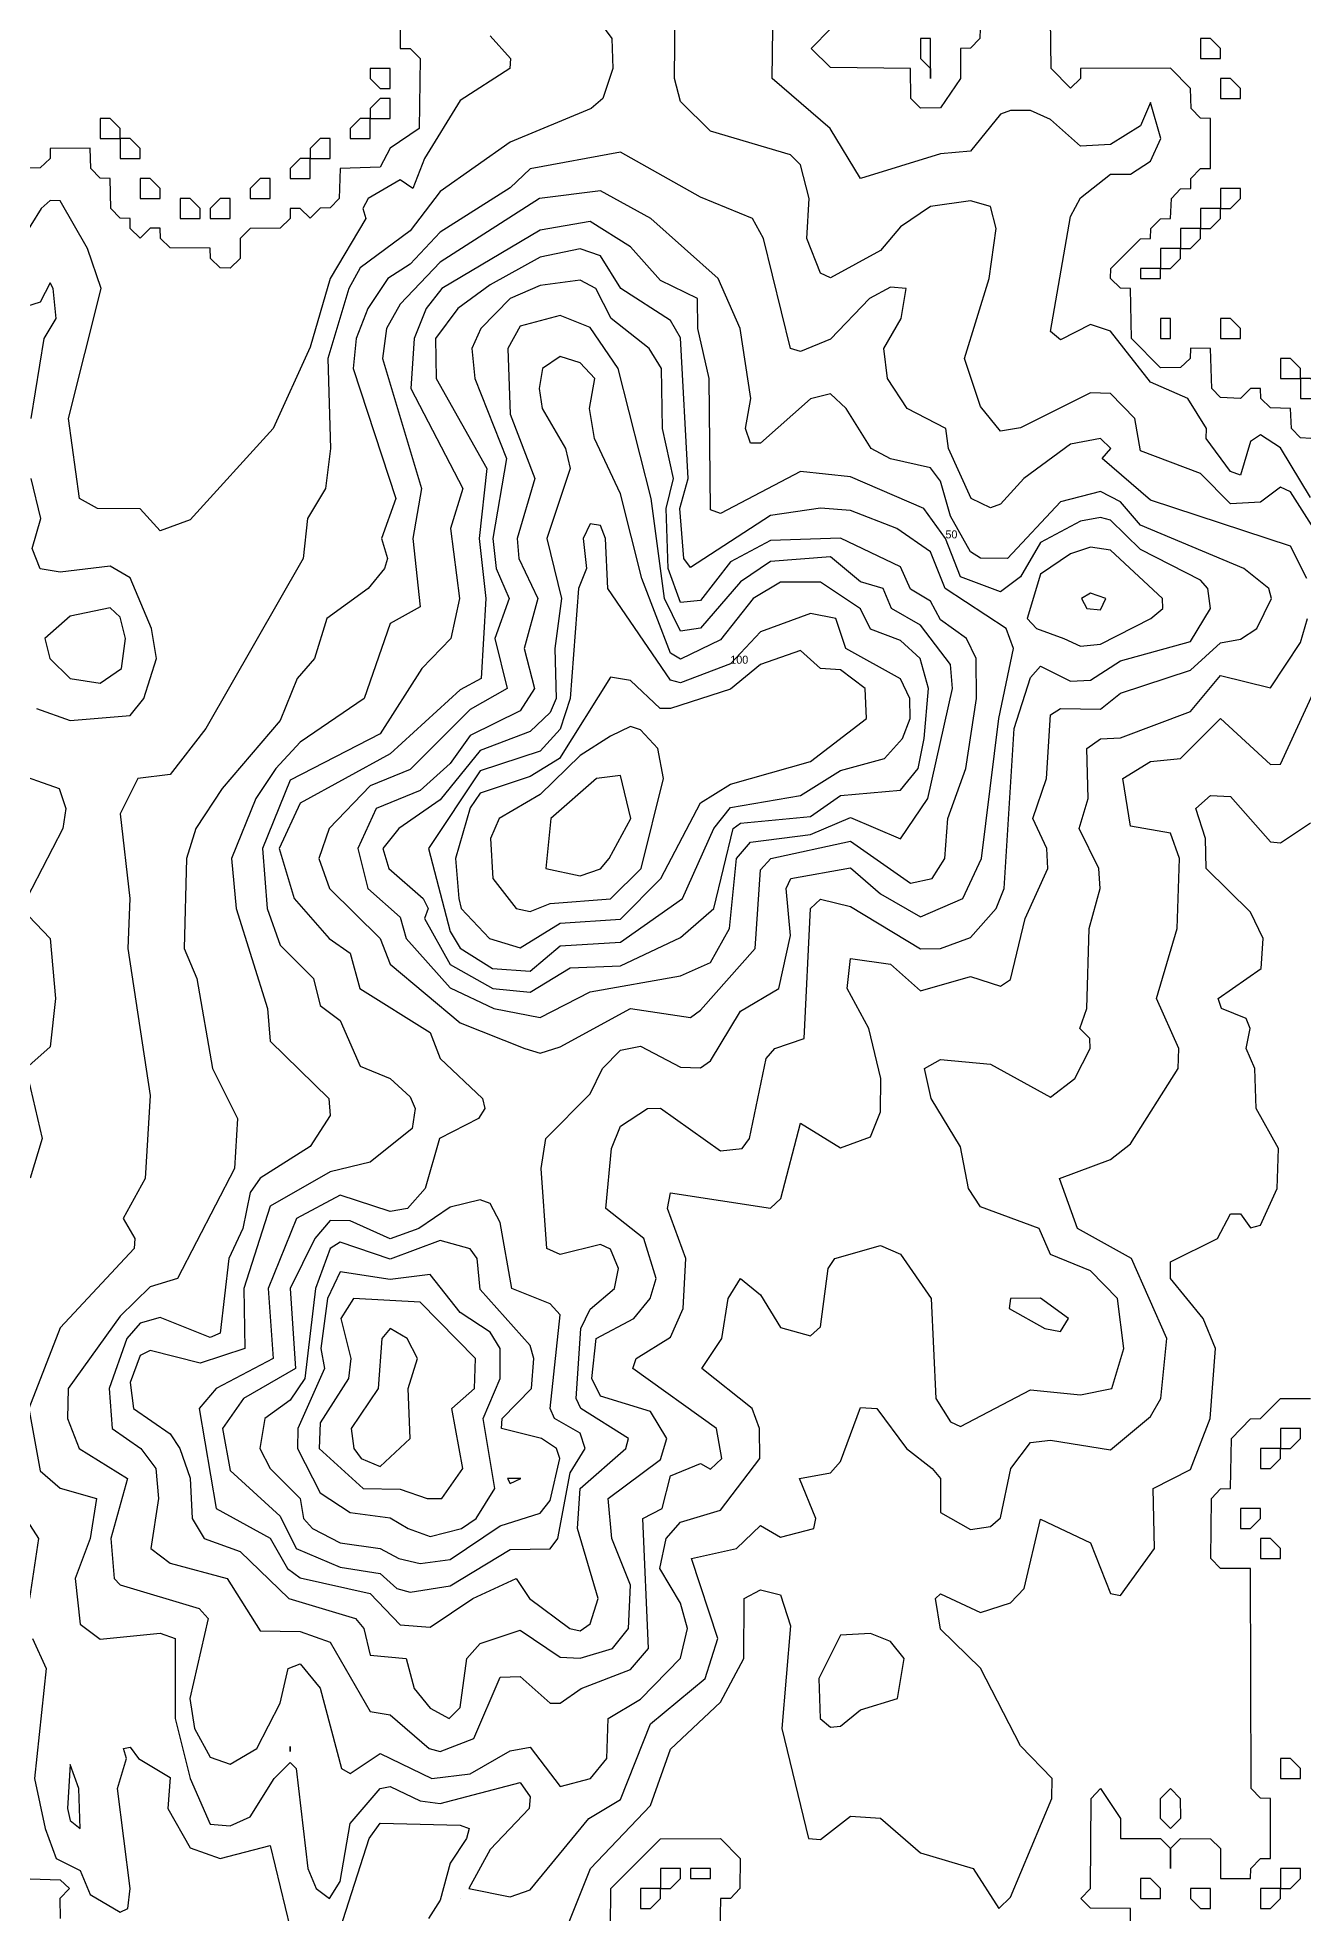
# Model space of a CAD drawing. Header units: metres. Extents: x 310028 to 360472, y 4137098 to 4159193.
# Drawn here: x 342019 to 343917, y 4141050 to 4143864 of the extents above; entities that cross this region are included whole.
import ezdxf

# ---------------------------------------------------------------- set-up
doc = ezdxf.new("R2010")
doc.units = ezdxf.units.M
for name, color, linetype in [('COAST', 5, 'Continuous'), ('CONTOUR', 254, 'Continuous'), ('CONTOUR_INDEX', 33, 'Continuous'), ('CONTOUR_LABELS', 7, 'Continuous')]:
    doc.layers.add(name, color=color, linetype=linetype)

msp = doc.modelspace()

# ---------------------------------------------------------------- linework, layer by layer
at = {"layer": 'COAST'}
for points in [[(342562.4, 4143892.5), (342562.5, 4143847.5), (342577.5, 4143847.4), (342592.2, 4143832.5), (342590.8, 4143727.5), (342547.5, 4143697.6), (342532.5, 4143669.3), (342472.5, 4143667.5), (342471, 4143622.5), (342457.5, 4143608.3), (342442.5, 4143607.7), (342427.5, 4143592.7), (342412.5, 4143607.5), (342397.5, 4143607.5), (342397.4, 4143592.5), (342382.5, 4143577.8), (342337.5, 4143577.5), (342322.5, 4143562.5), (342322.2, 4143532.5), (342307.5, 4143518), (342292.5, 4143518.1), (342277.8, 4143532.5), (342277.5, 4143547.6), (342217.5, 4143548.5), (342202.9, 4143562.5), (342202.5, 4143577.6), (342187.5, 4143577.6), (342172.5, 4143562.7), (342157.7, 4143577.5), (342157.6, 4143592.5), (342142.5, 4143593), (342128.3, 4143607.5), (342127.5, 4143652.5), (342112.5, 4143652.7), (342098.3, 4143667.5), (342097.5, 4143697.6), (342037.5, 4143697.5), (342037.3, 4143682.5), (342022.5, 4143668.4), (341962.5, 4143667.5)], [(343432.2, 4143877.5), (343431.6, 4143862.5), (343417.5, 4143847.7), (343402.5, 4143847.5), (343402.4, 4143802.5), (343372.5, 4143758.3), (343342.5, 4143757.8), (343327.9, 4143772.5), (343327.5, 4143817.5), (343207.5, 4143818.7), (343178.7, 4143847.5), (343207.9, 4143877.5)], [(343927.7, 4143262.5), (343912.5, 4143263.3), (343898.7, 4143277.5), (343897.5, 4143307.5), (343867.5, 4143308.4), (343852.8, 4143322.5), (343852.5, 4143337.5), (343837.5, 4143337.5), (343822.5, 4143322.5), (343792.5, 4143324), (343779.3, 4143337.5), (343777.5, 4143397.5), (343747.5, 4143397.6), (343747, 4143382.5), (343732.5, 4143368.8), (343702.5, 4143368.4), (343658.8, 4143412.5), (343657.5, 4143487.5), (343642.5, 4143487.7), (343627.6, 4143502.5), (343627.8, 4143517.5), (343672.5, 4143561.9), (343687.5, 4143562.5), (343687.9, 4143577.5), (343702.5, 4143591.8), (343717.6, 4143592.5), (343719.2, 4143622.5), (343732.5, 4143636.6), (343747.7, 4143637.5), (343748.1, 4143652.5), (343762.5, 4143667.3), (343777.5, 4143667.5), (343777.6, 4143742.5), (343762.5, 4143742.9), (343748.4, 4143757.5), (343747.6, 4143787.5), (343717.5, 4143817.8), (343582.5, 4143817.5), (343582.4, 4143802.5), (343567.5, 4143787.8), (343538.5, 4143817.5), (343537.6, 4143892.5)], [(343357.5, 4143802.5), (343357.5, 4143862.5), (343342.5, 4143862.5), (343342.5, 4143832.5), (343357.5, 4143817.5), (343357.5, 4143802.5)], [(343762.5, 4143832.5), (343792.5, 4143832.5), (343792.5, 4143847.5), (343777.5, 4143862.5), (343762.5, 4143862.5), (343762.5, 4143832.5)], [(342517.5, 4143802.5), (342532.5, 4143787.5), (342547.5, 4143787.5), (342547.5, 4143817.5), (342517.5, 4143817.5), (342517.5, 4143802.5)], [(343792.5, 4143772.5), (343822.5, 4143772.5), (343822.5, 4143787.5), (343807.5, 4143802.5), (343792.5, 4143802.5), (343792.5, 4143772.5)], [(342517.5, 4143742.5), (342547.5, 4143742.5), (342547.5, 4143772.5), (342532.5, 4143772.5), (342517.5, 4143757.5), (342517.5, 4143742.5)], [(342112.5, 4143712.5), (342142.5, 4143712.5), (342142.5, 4143727.5), (342127.5, 4143742.5), (342112.5, 4143742.5), (342112.5, 4143712.5)], [(342487.5, 4143712.5), (342517.5, 4143712.5), (342517.5, 4143742.5), (342502.5, 4143742.5), (342487.5, 4143727.5), (342487.5, 4143712.5)], [(342142.5, 4143682.5), (342172.5, 4143682.5), (342172.5, 4143697.5), (342157.5, 4143712.5), (342142.5, 4143712.5), (342142.5, 4143682.5)], [(342427.5, 4143682.5), (342457.5, 4143682.5), (342457.5, 4143712.5), (342442.5, 4143712.5), (342427.5, 4143697.5), (342427.5, 4143682.5)], [(342397.5, 4143652.5), (342427.5, 4143652.5), (342427.5, 4143682.5), (342412.5, 4143682.5), (342397.5, 4143667.5), (342397.5, 4143652.5)], [(342172.5, 4143622.5), (342202.5, 4143622.5), (342202.5, 4143637.5), (342187.5, 4143652.5), (342172.5, 4143652.5), (342172.5, 4143622.5)], [(342337.5, 4143622.5), (342367.5, 4143622.5), (342367.5, 4143652.5), (342352.5, 4143652.5), (342337.5, 4143637.5), (342337.5, 4143622.5)], [(342232.5, 4143592.5), (342262.5, 4143592.5), (342262.5, 4143607.5), (342247.5, 4143622.5), (342232.5, 4143622.5), (342232.5, 4143592.5)], [(342277.5, 4143592.5), (342307.5, 4143592.5), (342307.5, 4143622.5), (342292.5, 4143622.5), (342277.5, 4143607.5), (342277.5, 4143592.5)], [(343792.5, 4143622.5), (343792.5, 4143607.5), (343807.5, 4143607.5), (343822.5, 4143622.5), (343822.5, 4143637.5), (343792.5, 4143637.5), (343792.5, 4143622.5)], [(343762.5, 4143592.5), (343762.5, 4143577.5), (343777.5, 4143577.5), (343792.5, 4143592.5), (343792.5, 4143607.5), (343762.5, 4143607.5), (343762.5, 4143592.5)], [(343732.5, 4143562.5), (343732.5, 4143547.5), (343747.5, 4143547.5), (343762.5, 4143562.5), (343762.5, 4143577.5), (343732.5, 4143577.5), (343732.5, 4143562.5)], [(343702.5, 4143532.5), (343702.5, 4143517.5), (343717.5, 4143517.5), (343732.5, 4143532.5), (343732.5, 4143547.5), (343702.5, 4143547.5), (343702.5, 4143532.5)], [(343672.5, 4143502.5), (343702.5, 4143502.5), (343702.5, 4143517.5), (343672.5, 4143517.5), (343672.5, 4143502.5)], [(343702.5, 4143412.5), (343717.5, 4143412.5), (343717.5, 4143442.5), (343702.5, 4143442.5), (343702.5, 4143412.5)], [(343792.5, 4143412.5), (343822.5, 4143412.5), (343822.5, 4143427.5), (343807.5, 4143442.5), (343792.5, 4143442.5), (343792.5, 4143412.5)], [(343882.5, 4143352.5), (343912.5, 4143352.5), (343912.5, 4143367.5), (343897.5, 4143382.5), (343882.5, 4143382.5), (343882.5, 4143352.5)], [(343912.5, 4143322.5), (343942.5, 4143322.5), (343942.5, 4143337.5), (343927.5, 4143352.5), (343912.5, 4143352.5), (343912.5, 4143322.5)], [(343657.6, 4140802.5), (343657.5, 4141057.5), (343597.5, 4141058.2), (343582.8, 4141072.5), (343597.5, 4141087.5), (343598.4, 4141222.5), (343612.5, 4141237.4), (343642.4, 4141192.5), (343642.5, 4141162.5), (343702.5, 4141162.5), (343717.5, 4141147.5), (343717.5, 4141117.5), (343717.5, 4141147.5), (343732.5, 4141162.5), (343777.5, 4141162.2), (343792.2, 4141147.5), (343792.5, 4141102.4), (343837.5, 4141102.4), (343837.8, 4141117.5), (343852.5, 4141132.4), (343867.5, 4141132.5), (343867.6, 4141222.5), (343852.5, 4141223.1), (343838.5, 4141237.5), (343837.5, 4141567.5), (343792.5, 4141567.5), (343778.1, 4141582.5), (343778.7, 4141672.5), (343792.5, 4141686.9), (343807.6, 4141687.5), (343808.7, 4141762.5), (343837.5, 4141792.1), (343852.5, 4141792.5), (343882.5, 4141822.3), (343927.5, 4141822.5)], [(343882.5, 4141762.5), (343882.5, 4141747.5), (343897.5, 4141747.5), (343912.5, 4141762.5), (343912.5, 4141777.5), (343882.5, 4141777.5), (343882.5, 4141762.5)], [(343852.5, 4141732.5), (343852.5, 4141717.5), (343867.5, 4141717.5), (343882.5, 4141732.5), (343882.5, 4141747.5), (343852.5, 4141747.5), (343852.5, 4141732.5)], [(343822.5, 4141642.5), (343822.5, 4141627.5), (343837.5, 4141627.5), (343852.5, 4141642.5), (343852.5, 4141657.5), (343822.5, 4141657.5), (343822.5, 4141642.5)], [(343852.5, 4141582.5), (343882.5, 4141582.5), (343882.5, 4141597.5), (343867.5, 4141612.5), (343852.5, 4141612.5), (343852.5, 4141582.5)], [(343882.5, 4141252.5), (343912.5, 4141252.5), (343912.5, 4141267.5), (343897.5, 4141282.5), (343882.5, 4141282.5), (343882.5, 4141252.5)], [(343717.5, 4141177.5), (343702.6, 4141192.5), (343702.5, 4141207.5), (343702.6, 4141222.5), (343717.5, 4141237.3), (343732, 4141222.5), (343732.4, 4141192.5), (343717.5, 4141177.5)], [(342877.8, 4141027.5), (342878.2, 4141087.5), (342952.5, 4141161.9), (343042.5, 4141162.4), (343072.3, 4141132.5), (343071.9, 4141087.5), (343057.5, 4141072.7), (343042.5, 4141072.5), (343041.4, 4140997.5)], [(342952.5, 4141102.5), (342952.5, 4141087.5), (342967.5, 4141087.5), (342982.5, 4141102.5), (342982.5, 4141117.5), (342952.5, 4141117.5), (342952.5, 4141102.5)], [(342997.5, 4141102.5), (343027.5, 4141102.5), (343027.5, 4141117.5), (342997.5, 4141117.5), (342997.5, 4141102.5)], [(343882.5, 4141102.5), (343882.5, 4141087.5), (343897.5, 4141087.5), (343912.5, 4141102.5), (343912.5, 4141117.5), (343882.5, 4141117.5), (343882.5, 4141102.5)], [(341992.4, 4141102.5), (342052.5, 4141100.7), (342066.6, 4141087.5), (342052.2, 4141072.5), (342052.4, 4141042.5)], [(342922.5, 4141072.5), (342922.5, 4141057.5), (342937.5, 4141057.5), (342952.5, 4141072.5), (342952.5, 4141087.5), (342922.5, 4141087.5), (342922.5, 4141072.5)], [(343672.5, 4141072.5), (343702.5, 4141072.5), (343702.5, 4141087.5), (343687.5, 4141102.5), (343672.5, 4141102.5), (343672.5, 4141072.5)], [(343747.5, 4141072.5), (343762.5, 4141057.5), (343777.5, 4141057.5), (343777.5, 4141087.5), (343747.5, 4141087.5), (343747.5, 4141072.5)], [(343852.5, 4141072.5), (343852.5, 4141057.5), (343867.5, 4141057.5), (343882.5, 4141072.5), (343882.5, 4141087.5), (343852.5, 4141087.5), (343852.5, 4141072.5)]]:
    msp.add_lwpolyline(points, dxfattribs=at)
at = {"layer": 'CONTOUR'}
for points, elevation in [([(343927.5, 4143173.8), (343882.5, 4143248.5), (343852.5, 4143267.6), (343837.5, 4143257.6), (343822.5, 4143207.2), (343807.5, 4143212.9), (343770.8, 4143262.5), (343771.5, 4143277.5), (343743.5, 4143322.5), (343687.5, 4143347), (343627.5, 4143423.1), (343597.5, 4143433.2), (343552.5, 4143410.4), (343537.5, 4143422.8), (343567.5, 4143595.1), (343582.5, 4143623.3), (343627.5, 4143658.9), (343657.5, 4143658.6), (343687.5, 4143678.4), (343702.8, 4143712.5), (343687.5, 4143766.2), (343672.5, 4143731.4), (343627.5, 4143703.1), (343582.5, 4143700.6), (343537.5, 4143741), (343507.5, 4143754.3), (343477.5, 4143754.4), (343462.5, 4143748.9), (343417.5, 4143693.2), (343372.5, 4143689.1), (343252.5, 4143652.3), (343207.2, 4143727.5), (343120.1, 4143802.5), (343122.1, 4143952.5)], 10), ([(343932.4, 4143127.5), (343897.5, 4143182.5), (343882.5, 4143189.1), (343852.5, 4143166.8), (343807.5, 4143164.3), (343762.5, 4143209.8), (343672.5, 4143243.6), (343663.8, 4143292.5), (343627.5, 4143329.8), (343597.5, 4143330.7), (343492.5, 4143278.5), (343462.5, 4143273.5), (343432.5, 4143310.4), (343408.5, 4143382.5), (343445.6, 4143502.5), (343456.2, 4143577.5), (343447.5, 4143610.4), (343417.5, 4143618.9), (343357.5, 4143610.1), (343312.5, 4143580), (343282.5, 4143544.2), (343207.5, 4143503.1), (343192.5, 4143510.3), (343172.2, 4143562.5), (343175.7, 4143622.5), (343162.5, 4143672.8), (343147.5, 4143687.8), (343027.5, 4143723.3), (342982.5, 4143768), (342973.7, 4143802.5), (342974.8, 4143907.5)], 20), ([(342697.5, 4143866.5), (342727.9, 4143832.5), (342726.8, 4143817.5), (342652.5, 4143769.3), (342598.7, 4143682.5), (342581.4, 4143637.5), (342562.5, 4143650.2), (342514.5, 4143622.5), (342506.3, 4143607.5), (342510.7, 4143592.5), (342457.4, 4143502.5), (342427.5, 4143399.4), (342371.8, 4143277.5), (342247.5, 4143140.3), (342202.5, 4143123.8), (342172.5, 4143156.6), (342108.5, 4143157.5), (342081.3, 4143172.5), (342064.9, 4143292.5), (342114.2, 4143487.5), (342093.3, 4143547.5), (342052.5, 4143618.6), (342037.5, 4143619.5), (342024.1, 4143607.5), (341977.5, 4143532.4)], 10), ([(342862.5, 4143885.3), (342879.9, 4143862.5), (342881.4, 4143817.5), (342866, 4143772.5), (342848.8, 4143757.5), (342727.5, 4143706.6), (342622.5, 4143632.6), (342577.5, 4143573.8), (342502.5, 4143518.4), (342485.4, 4143487.5), (342453.7, 4143382.5), (342457.8, 4143247.5), (342450.4, 4143187.5), (342423.5, 4143142.5), (342416.8, 4143082.5), (342271.1, 4142827.5), (342217.5, 4142758.4), (342169, 4142752.5), (342142.5, 4142699.6), (342157.1, 4142572.5), (342154.2, 4142497.5), (342187.5, 4142276.8), (342180.1, 4142152.5), (342147, 4142092.5), (342164.6, 4142062.5), (342163.4, 4142047.5), (342052.5, 4141928.4), (342005.5, 4141807.5), (342022.5, 4141713.8), (342052.5, 4141687.9), (342107.2, 4141672.5), (342097.5, 4141612.6), (342075.2, 4141552.5), (342082.5, 4141483.8), (342112.5, 4141461.3), (342202.5, 4141470.2), (342224.8, 4141462.5), (342225.2, 4141342.5), (342247.5, 4141252.5), (342277.5, 4141183.8), (342307.5, 4141181.6), (342337.5, 4141194.8), (342373.5, 4141252.5), (342397.5, 4141276.5), (342406.4, 4141267.5), (342423.9, 4141117.5), (342436.5, 4141087.5), (342456.3, 4141072.5)], 20), ([(343922, 4143052.5), (343897.5, 4143100.6), (343687.5, 4143169.9), (343615, 4143232.5), (343627.8, 4143247.5), (343612.5, 4143262.1), (343567.5, 4143253.9), (343497.7, 4143202.5), (343462.5, 4143163.8), (343447.5, 4143158.3), (343418.4, 4143172.5), (343384.4, 4143247.5), (343380.4, 4143277.5), (343322.5, 4143307.5), (343293.3, 4143352.5), (343287.6, 4143397.5), (343313.4, 4143442.5), (343321.1, 4143487.5), (343297.5, 4143489.3), (343266.1, 4143472.5), (343207.5, 4143411.4), (343162.5, 4143393), (343147.5, 4143397.1), (343107.3, 4143562.5), (343090.9, 4143592.5), (343012.5, 4143624.3), (342892.5, 4143692), (342757.5, 4143667), (342727.5, 4143638.3), (342622.5, 4143572), (342577.5, 4143524), (342543.8, 4143502.5), (342514.1, 4143457.5), (342496.4, 4143412.5), (342492, 4143367.5), (342555.6, 4143172.5), (342534.2, 4143112.5), (342543.4, 4143082.5), (342538.8, 4143067.5), (342514.4, 4143037.5), (342452.5, 4142992.5), (342433.8, 4142932.5), (342408.1, 4142902.5), (342382.5, 4142839.1), (342295.3, 4142737.5), (342255.9, 4142677.5), (342242, 4142632.5), (342238.7, 4142497.5), (342257.7, 4142452.5), (342281.1, 4142317.5), (342318.3, 4142242.5), (342314, 4142167.5), (342228.3, 4142002.5), (342187.5, 4141989.8), (342142.5, 4141945.8), (342064.5, 4141837.5), (342063.6, 4141792.5), (342080.8, 4141747.5), (342153.3, 4141702.5), (342128.3, 4141612.5), (342133.7, 4141552.5), (342142.5, 4141542.7), (342261, 4141507.5), (342274.5, 4141492.5), (342247.1, 4141372.5), (342254.2, 4141327.5), (342277.5, 4141284.6), (342307.5, 4141274.1), (342347.2, 4141297.5), (342382.5, 4141365.4), (342394.5, 4141417.5), (342412.5, 4141424.4), (342442.5, 4141387.8), (342474.5, 4141267.5), (342487.5, 4141259.9), (342532.5, 4141290), (342609.8, 4141252.5)], 30), ([(342605.7, 4141297.5), (342622.5, 4141293), (342672.9, 4141312.5), (342712.5, 4141404.2), (342742.5, 4141405.6), (342787.5, 4141365.5), (342802.5, 4141365.4), (342834, 4141387.5), (342907.5, 4141415.8), (342934.7, 4141447.5), (342926.2, 4141642.5), (342955.3, 4141657.5), (342967.5, 4141706.2), (343012.5, 4141725.1), (343027.5, 4141716.2), (343044.6, 4141732.5), (343036.5, 4141777.5), (342911.4, 4141867.5), (342916.2, 4141882.5), (342967.5, 4141914.6), (342986.8, 4141957.5), (342990.6, 4142032.5), (342963, 4142107.5), (342967.5, 4142131.1), (343117.5, 4142108.1), (343133.2, 4142122.5), (343162.5, 4142235.5), (343222.5, 4142198.2), (343267.5, 4142215), (343282.5, 4142252.3), (343282.9, 4142302.5), (343265.3, 4142377.5), (343232.6, 4142437.5), (343237.5, 4142482.2), (343297.5, 4142473.7), (343342.5, 4142434), (343417.5, 4142455.2), (343462.5, 4142440.9), (343477.5, 4142451.1), (343499.4, 4142542.5), (343533.6, 4142617.5), (343532.1, 4142647.5), (343511.1, 4142692.5), (343531.3, 4142752.5), (343537.5, 4142847.9), (343552.5, 4142857.5), (343612.5, 4142856.4), (343642.5, 4142880.4), (343747.5, 4142914.8), (343792.5, 4142955.7), (343822.5, 4142961.1), (343846.9, 4142977.5), (343869.1, 4143022.5), (343865.1, 4143037.5), (343827.3, 4143067.5), (343672.5, 4143132.4), (343642.5, 4143167.1), (343612.5, 4143182.6), (343552.5, 4143167.5), (343473.1, 4143082.5), (343432.5, 4143082.6), (343417.5, 4143092.3), (343387.5, 4143145.9), (343372.5, 4143198.5), (343357.5, 4143218.4), (343297.5, 4143231.7), (343268.7, 4143247.5), (343231.2, 4143307.5), (343207.5, 4143329.1), (343177.5, 4143321.6), (343102.5, 4143255.3), (343087.5, 4143255.3), (343080.2, 4143277.5), (343088.2, 4143322.5), (343072.4, 4143427.5), (343039, 4143502.5), (342938.1, 4143592.5), (342862.5, 4143634), (342771.1, 4143622.5), (342622.5, 4143526.6), (342562.5, 4143464), (342542, 4143427.5), (342535.8, 4143382.5), (342594.2, 4143187.5), (342581.5, 4143112.5), (342592.5, 4143009.7), (342547.5, 4142984.7), (342508.5, 4142872.5), (342412.5, 4142806.9), (342375.9, 4142767.5), (342345.8, 4142722.5), (342309.3, 4142632.5), (342316.3, 4142557.5), (342363.3, 4142407.5), (342367.5, 4142358.5), (342455.6, 4142272.5), (342457.5, 4142246.8), (342427.5, 4142200.2), (342352.5, 4142153.1), (342337.5, 4142131.3), (342326.6, 4142077.5), (342305.2, 4142032.5), (342292.5, 4141920.5), (342277.5, 4141914.1), (342202.5, 4141943.7), (342172.5, 4141935.5), (342152.6, 4141912.5), (342125.8, 4141837.5), (342130.3, 4141777.5), (342173.3, 4141747.5), (342195.9, 4141717.5), (342200.2, 4141672.5), (342188.4, 4141597.5), (342217.5, 4141575.6), (342303, 4141552.5), (342352.5, 4141473.8), (342412.5, 4141472.7), (342457.5, 4141456.8), (342517.5, 4141353), (342547.5, 4141348.2), (342605.7, 4141297.5)], 40), ([(342816.9, 4141477.5), (342832.5, 4141474.1), (342847.5, 4141484.4), (342859.4, 4141522.5), (342828.4, 4141627.5), (342832.5, 4141687.2), (342900.7, 4141747.5), (342904.8, 4141762.5), (342833.2, 4141807.5), (342826.3, 4141822.5), (342833.4, 4141927.5), (342847.5, 4141956.4), (342883.8, 4141987.5), (342889.8, 4142017.5), (342877.5, 4142046.6), (342862.5, 4142053.2), (342802.5, 4142038.6), (342782.1, 4142047.5), (342773.9, 4142167.5), (342780.7, 4142212.5), (342847.5, 4142279.2), (342865.5, 4142317.5), (342892.5, 4142345.1), (342922.5, 4142351.1), (342982.5, 4142319.3), (343012.5, 4142318.5), (343027.5, 4142328.7), (343072.5, 4142403.6), (343130.3, 4142437.5), (343147.5, 4142517.1), (343141, 4142587.5), (343148.2, 4142602.5), (343237.5, 4142618.3), (343282.5, 4142579.4), (343342.5, 4142545.1), (343406.2, 4142572.5), (343434, 4142632.5), (343459.8, 4142842.5), (343482.2, 4142947.5), (343470.9, 4142977.5), (343379.7, 4143037.5), (343357.5, 4143092.4), (343307.2, 4143127.5), (343237.5, 4143154.1), (343192.5, 4143157.8), (343117.5, 4143146.9), (342997.5, 4143068.7), (342987.6, 4143082.5), (342981.9, 4143157.5), (342994.2, 4143202.5), (342982.5, 4143413.3), (342967.5, 4143439.1), (342893.1, 4143487.5), (342862.5, 4143536.1), (342832.5, 4143546.8), (342772.5, 4143534.3), (342697.5, 4143492.8), (342649, 4143457.5), (342615.4, 4143412.5), (342616.4, 4143352.5), (342692.1, 4143217.5), (342680.6, 4143112.5), (342690.8, 4143022.5), (342683.7, 4142902.5), (342652.5, 4142885.3), (342547.5, 4142789.2), (342412.5, 4142715.6), (342381.1, 4142647.5), (342403.3, 4142572.5), (342456, 4142512.5), (342487.5, 4142490.4), (342502, 4142437.5), (342607.5, 4142371.6), (342622.5, 4142332.2), (342686, 4142272.5), (342689.3, 4142257.5), (342679.8, 4142242.5), (342621.3, 4142212.5), (342599.8, 4142137.5), (342573.2, 4142107.5), (342547.5, 4142103), (342472.5, 4142127.3), (342406.7, 4142092.5), (342364.2, 4141987.5), (342371.9, 4141882.5), (342286.3, 4141837.5), (342260.9, 4141807.5), (342286.4, 4141657.5), (342367.5, 4141612.7), (342393.5, 4141567.5), (342412.5, 4141553.6), (342517.5, 4141530.1), (342562.5, 4141483.1), (342607.5, 4141479.4), (342671.1, 4141522.5), (342736.4, 4141552.5), (342756.5, 4141522.5), (342816.9, 4141477.5)], 60), ([(342009.2, 4143292.5), (342028.6, 4143412.5), (342046.3, 4143442.5), (342042.2, 4143487.5), (342037.5, 4143495.9), (342022.5, 4143467), (341992.5, 4143457.5)], 20), ([(342749.3, 4142347.5), (342772.5, 4142340.5), (342802.5, 4142350), (342907.5, 4142407.4), (342997.5, 4142394.1), (343012.5, 4142405), (343094.8, 4142497.5), (343102.5, 4142615.6), (343118.2, 4142632.5), (343237.5, 4142658.6), (343327.5, 4142595.3), (343360.3, 4142602.5), (343379.1, 4142632.5), (343383.7, 4142692.5), (343410.8, 4142767.5), (343426.6, 4142872.5), (343426.1, 4142932.5), (343411.5, 4142962.5), (343372.5, 4142990.5), (343357.5, 4143018.1), (343327.5, 4143036.1), (343312.5, 4143070), (343222.5, 4143113), (343117.5, 4143109.4), (343057.5, 4143077.5), (343012.5, 4143019.2), (342982.5, 4143016.2), (342964.4, 4143067.5), (342961.1, 4143157.5), (342972.4, 4143202.5), (342955.5, 4143277.5), (342954.3, 4143367.5), (342935.5, 4143397.5), (342878.8, 4143442.5), (342855.9, 4143487.5), (342832.5, 4143499.6), (342772.5, 4143491.7), (342727.1, 4143472.5), (342683.4, 4143427.5), (342669.9, 4143397.5), (342674.4, 4143352.5), (342721.6, 4143232.5), (342701.3, 4143112.5), (342706.1, 4143067.5), (342725.9, 4143022.5), (342704.2, 4142962.5), (342722.7, 4142887.5), (342667.5, 4142855.9), (342577.5, 4142766.1), (342517.5, 4142741.6), (342455.7, 4142677.5), (342440.3, 4142632.5), (342456.3, 4142587.5), (342532.4, 4142512.5), (342547.5, 4142474.1), (342652.5, 4142386), (342749.3, 4142347.5)], 70), ([(342702.6, 4142407.5), (342772.5, 4142394), (342847.5, 4142432.5), (342982.5, 4142456.6), (343027.5, 4142476.5), (343056, 4142527.5), (343066.7, 4142632.5), (343087.5, 4142656.7), (343177.5, 4142668.3), (343237.5, 4142693.9), (343312.5, 4142661.8), (343353.7, 4142722.5), (343390.5, 4142887.5), (343387.5, 4142923.3), (343342.5, 4142982.1), (343299, 4143007.5), (343286.7, 4143037.5), (343252.5, 4143047.5), (343207.5, 4143085), (343117.5, 4143077.7), (343072.5, 4143047.5), (343012.5, 4142978), (342982.5, 4142973.2), (342958.7, 4143022.5), (342938.5, 4143172.5), (342889, 4143367.5), (342847.5, 4143428.7), (342802.5, 4143446.9), (342742.5, 4143431), (342723.7, 4143397.5), (342727.5, 4143298.7), (342764.4, 4143202.5), (342737.8, 4143112.5), (342740.4, 4143082.5), (342768.8, 4143022.5), (342748.4, 4142947.5), (342763.7, 4142887.5), (342742.5, 4142853.8), (342667.5, 4142816.8), (342637.5, 4142774.9), (342592.5, 4142734.5), (342526.6, 4142707.5), (342499, 4142647.5), (342514.1, 4142587.5), (342562.5, 4142544.4), (342571.1, 4142512.5), (342637.5, 4142438.5), (342702.6, 4142407.5)], 80), ([(342701.3, 4142437.5), (342757.5, 4142431.9), (342817.5, 4142468.3), (342892.5, 4142471.5), (342982.5, 4142513.7), (343032.9, 4142557.5), (343061.8, 4142677.5), (343072.5, 4142685.3), (343177.5, 4142695.4), (343222.5, 4142726.8), (343312.5, 4142734.7), (343338.9, 4142767.5), (343348.3, 4142812.5), (343354.5, 4142887.5), (343342, 4142932.5), (343312.5, 4142959.4), (343267.5, 4142976.3), (343252.5, 4143006.8), (343192.5, 4143046.7), (343132.5, 4143047), (343091.5, 4143022.5), (343042.5, 4142960.2), (342982.5, 4142931.2), (342967.5, 4142940.1), (342924.8, 4143052.5), (342892.5, 4143179.3), (342853.7, 4143262.5), (342846.2, 4143307.5), (342854.1, 4143352.5), (342832.5, 4143375.8), (342802.5, 4143385.4), (342775.8, 4143367.5), (342771, 4143337.5), (342775.3, 4143307.5), (342810.2, 4143247.5), (342817.5, 4143217.5), (342782.4, 4143112.5), (342804.5, 4143022.5), (342794.4, 4142947.5), (342796.4, 4142872.5), (342787.5, 4142851.3), (342757.5, 4142822.8), (342682.5, 4142794.3), (342622.5, 4142720.2), (342560.4, 4142677.5), (342536.6, 4142647.5), (342545.2, 4142617.5), (342596.9, 4142572.5), (342604.4, 4142557.5), (342598.6, 4142542.5), (342637.5, 4142473.6), (342701.3, 4142437.5)], 90), ([(342016.9, 4142857.5), (342067.5, 4142839.4), (342157.5, 4142846.9), (342177.8, 4142872.5), (342197.2, 4142932.5), (342189.6, 4142977.5), (342157.5, 4143053.3), (342127.5, 4143070.9), (342052.5, 4143061.6), (342022.5, 4143066.7), (342010.4, 4143097.5), (342023.6, 4143142.5), (342008.9, 4143202.5)], 20), ([(343557.5, 4142962.5), (343582.5, 4142950.8), (343612.5, 4142954), (343688.2, 4142992.5), (343705.9, 4143007.5), (343705.5, 4143022.5), (343627.5, 4143094.7), (343597.5, 4143099.2), (343567.5, 4143089.4), (343522.5, 4143058.9), (343502.3, 4142992.5), (343516.5, 4142977.5), (343557.5, 4142962.5)], 60), ([(343592.1, 4143007.5), (343612.5, 4143005.5), (343620.6, 4143022.5), (343597.5, 4143030.5), (343584.1, 4143022.5), (343592.1, 4143007.5)], 70), ([(342067.5, 4142902.5), (342112.5, 4142895.5), (342144.3, 4142917.5), (342150.5, 4142962.5), (342142.5, 4142994.2), (342127.5, 4143008.3), (342067.5, 4142995.8), (342029.7, 4142962.5), (342037.2, 4142932.5), (342067.5, 4142902.5)], 30), ([(342609.8, 4141252.5), (342667.5, 4141259.4), (342727.5, 4141294.2), (342757.5, 4141299.4), (342802.5, 4141240.6), (342848, 4141252.5), (342872.4, 4141282.5), (342874, 4141342.5), (342922.5, 4141371.3), (342982.5, 4141432.7), (342993, 4141477.5), (342982.5, 4141515.5), (342951.8, 4141567.5), (342961.2, 4141612.5), (342982.5, 4141637.1), (343042.5, 4141654.7), (343101.8, 4141732.5), (343101.1, 4141777.5), (343090, 4141807.5), (343014.6, 4141867.5), (343044.9, 4141912.5), (343054.1, 4141972.5), (343072.5, 4142002.2), (343102.5, 4141978.1), (343132.5, 4141928.8), (343177.5, 4141916.2), (343192.5, 4141930.1), (343204.1, 4142017.5), (343214, 4142032.5), (343282.5, 4142051.8), (343312.5, 4142038.8), (343358.6, 4141972.5), (343365.6, 4141822.5), (343387.5, 4141787.3), (343402.5, 4141780.5), (343507.5, 4141835.2), (343582.5, 4141828.1), (343629.4, 4141837.5), (343647.5, 4141897.5), (343638.1, 4141972.5), (343597.5, 4142013.9), (343537.5, 4142038.6), (343520.3, 4142077.5), (343432.5, 4142110.1), (343414.8, 4142137.5), (343402.5, 4142200.1), (343358.4, 4142272.5), (343348.5, 4142317.5), (343372.5, 4142331.1), (343447.5, 4142324.1), (343537.5, 4142274.3), (343573.9, 4142302.5), (343596.8, 4142347.5), (343596.4, 4142362.5), (343581.4, 4142377.5), (343592, 4142407.5), (343595.6, 4142527.5), (343612.2, 4142587.5), (343609.8, 4142617.5), (343580.4, 4142677.5), (343593.8, 4142722.5), (343591.8, 4142797.5), (343612.5, 4142811.8), (343642.5, 4142813.3), (343747.5, 4142853), (343792.5, 4142907), (343867.5, 4142888.3), (343912.5, 4142956.1), (343922.7, 4142992.5)], 30), ([(342696.2, 4142512.5), (342742.5, 4142498.5), (342802.5, 4142535.4), (342892.5, 4142541.6), (342953.1, 4142602.5), (343012.5, 4142715.8), (343057.5, 4142743.8), (343177.5, 4142778), (343261.4, 4142842.5), (343259.5, 4142887.5), (343222.5, 4142915.5), (343192.4, 4142917.5), (343162.5, 4142944.3), (343102.5, 4142923.3), (343057.5, 4142886.4), (342967.5, 4142857.5), (342952.1, 4142857.5), (342907.5, 4142899.5), (342877.5, 4142904.2), (342801.1, 4142782.5), (342757.5, 4142755.4), (342682.5, 4142730.6), (342667.5, 4142708.6), (342645.3, 4142632.5), (342650.3, 4142572.5), (342653.8, 4142557.5), (342696.2, 4142512.5)], 110), ([(342456.3, 4141072.5), (342472.5, 4141098.2), (342487.5, 4141185.2), (342532.2, 4141237.5), (342547.5, 4141240.4), (342592.5, 4141218.8), (342622.5, 4141215.1), (342742.5, 4141246.6), (342757.5, 4141225), (342756, 4141207.5), (342697.5, 4141146), (342665.3, 4141087.5), (342727.5, 4141075.1), (342757.5, 4141085.7), (342845.3, 4141192.5), (342892.5, 4141220.8), (342937.5, 4141334.4), (343019.7, 4141402.5), (343038.6, 4141462.5), (342999.3, 4141582.5), (343066.6, 4141597.5), (343102.5, 4141632.1), (343132.5, 4141614.6), (343182.4, 4141627.5), (343185.6, 4141642.5), (343160.9, 4141702.5), (343207.5, 4141710.7), (343222.5, 4141727.7), (343252.5, 4141808.7), (343276.9, 4141807.5), (343321.8, 4141747.5), (343359.9, 4141717.5), (343372.8, 4141702.5), (343372.5, 4141651.5), (343417.5, 4141626), (343447.5, 4141630.2), (343462.5, 4141643.6), (343477.9, 4141717.5), (343507.5, 4141756.5), (343537.5, 4141760), (343627.5, 4141745.2), (343687.5, 4141795.5), (343703.1, 4141822.5), (343712, 4141912.5), (343659.1, 4142032.5), (343578.2, 4142077.5), (343551, 4142152.5), (343627.5, 4142180.7), (343657.5, 4142204.2), (343728.9, 4142317.5), (343730.1, 4142347.5), (343696.6, 4142422.5), (343727.5, 4142527.5), (343731, 4142632.5), (343717.5, 4142670.3), (343657.5, 4142681.1), (343645.8, 4142752.5), (343687.5, 4142777.9), (343732.5, 4142782.4), (343792.5, 4142842.4), (343867.5, 4142773.3), (343882.5, 4142774), (343957.5, 4142936.9)], 20), ([(342736.5, 4142557.5), (342757.5, 4142553.1), (342787.5, 4142564.7), (342877.5, 4142571.8), (342923.6, 4142617.5), (342957.4, 4142752.5), (342948.7, 4142797.5), (342922.5, 4142825.5), (342907.5, 4142830.1), (342877.5, 4142816.1), (342832.5, 4142786.7), (342772.5, 4142728.5), (342710.8, 4142692.5), (342697.7, 4142662.5), (342701.5, 4142602.5), (342736.5, 4142557.5)], 120), ([(341977.5, 4142763.2), (342051.2, 4142737.5), (342061.2, 4142707.5), (342056.3, 4142677.5), (341994.7, 4142557.5), (342037.4, 4142512.5), (342045.6, 4142422.5), (342037.5, 4142349.7), (342001, 4142317.5), (342025.3, 4142212.5), (342007.5, 4142152.9)], 10), ([(342780.9, 4142617.5), (342832.5, 4142606.5), (342862.5, 4142616.7), (342875.7, 4142632.5), (342908.2, 4142692.5), (342892.5, 4142757), (342856.8, 4142752.5), (342788.1, 4142692.5), (342780.9, 4142617.5)], 130), ([(342806, 4141012.5), (342848, 4141117.5), (342937.5, 4141212), (342967.5, 4141296.6), (343042.5, 4141366.7), (343077.6, 4141432.5), (343078.1, 4141522.5), (343102.5, 4141535.2), (343132.5, 4141527.9), (343147.5, 4141481.6), (343134.5, 4141327.5), (343174.6, 4141162.5), (343192.5, 4141160.9), (343237.5, 4141196.2), (343282.5, 4141192.8), (343342.5, 4141141), (343421.5, 4141117.5), (343460.2, 4141057.5), (343477.5, 4141074.7), (343539.7, 4141222.5), (343540.2, 4141252.5), (343492.5, 4141301.4), (343432.5, 4141418), (343372.5, 4141476.4), (343365.1, 4141522.5), (343372.5, 4141529.2), (343432.5, 4141501.6), (343477.5, 4141515.7), (343498, 4141537.5), (343522.5, 4141641.2), (343597.5, 4141606), (343627.5, 4141530), (343642.5, 4141526.7), (343693.3, 4141597.5), (343691.4, 4141687.5), (343747.5, 4141716), (343776.7, 4141792.5), (343784.7, 4141897.5), (343766.3, 4141942.5), (343717.3, 4142002.5), (343717.5, 4142027.2), (343788, 4142062.5), (343807.5, 4142099.3), (343822.5, 4142099.4), (343837.5, 4142078.2), (343852.5, 4142082.3), (343877.4, 4142137.5), (343879.5, 4142197.5), (343846.1, 4142257.5), (343844, 4142317.5), (343831.1, 4142347.5), (343836.8, 4142377.5), (343831.1, 4142392.5), (343794.1, 4142407.5), (343789.1, 4142422.5), (343853.5, 4142467.5), (343856.3, 4142512.5), (343837.5, 4142551.8), (343771, 4142617.5), (343770.1, 4142662.5), (343755.3, 4142707.5), (343777.5, 4142726.7), (343807.5, 4142725.3), (343867.5, 4142657.4), (343882.5, 4142655.8), (343927.5, 4142686.1)], 10), ([(342557.4, 4141537.5), (342577.5, 4141532), (342637.5, 4141541.2), (342727.5, 4141596.1), (342787.5, 4141596.9), (342799, 4141612.5), (342817.5, 4141711), (342840, 4141747.5), (342832.5, 4141770.4), (342793.8, 4141792.5), (342787.5, 4141807.5), (342802.5, 4141947.8), (342787.5, 4141964.6), (342729.7, 4141987.5), (342712.5, 4142086.5), (342697.5, 4142115), (342682.5, 4142120.4), (342637.5, 4142109.2), (342590.1, 4142077.5), (342547.5, 4142061.9), (342487.5, 4142088.8), (342457.5, 4142089.4), (342434.4, 4142062.5), (342397.4, 4141987.5), (342405.3, 4141867.5), (342327.6, 4141822.5), (342295.7, 4141777.5), (342307.5, 4141714.2), (342382.5, 4141646.1), (342406.3, 4141597.5), (342472.5, 4141569.6), (342532.5, 4141559.7), (342557.4, 4141537.5)], 70), ([(342560.5, 4141582.5), (342592.5, 4141574.9), (342637.5, 4141580.9), (342712.5, 4141631.4), (342772.5, 4141650.3), (342787.5, 4141669.4), (342801.6, 4141732.5), (342796.9, 4141747.5), (342774.1, 4141762.5), (342714.2, 4141777.5), (342715.1, 4141792.5), (342759.2, 4141837.5), (342763, 4141882.5), (342757.5, 4141901.9), (342682.5, 4141985.9), (342677.8, 4142032.5), (342667.5, 4142047.1), (342622.5, 4142059.2), (342547.5, 4142031.3), (342472.5, 4142056.7), (342457.4, 4142047.5), (342435.5, 4141987.5), (342419.5, 4141852.5), (342397.5, 4141819.9), (342359.4, 4141792.5), (342351.7, 4141747.5), (342367.6, 4141717.5), (342412.5, 4141672.5), (342417.3, 4141642.5), (342431.1, 4141627.5), (342472.5, 4141606), (342532.5, 4141597.6), (342560.5, 4141582.5)], 80), ([(342574.1, 4141627.5), (342607.5, 4141615.4), (342654.4, 4141627.5), (342676.1, 4141642.5), (342704.5, 4141687.5), (342686.7, 4141792.5), (342712.4, 4141852.5), (342712.4, 4141897.5), (342697.5, 4141921.7), (342652.5, 4141951.2), (342607.5, 4142008.4), (342547.5, 4142001), (342472.5, 4142012.4), (342453.6, 4141972.5), (342443.4, 4141897.5), (342449, 4141867.5), (342408.9, 4141777.5), (342408.3, 4141747.5), (342442.5, 4141680.8), (342487.5, 4141651.3), (342547.5, 4141643.4), (342574.1, 4141627.5)], 90), ([(343528.9, 4141927.5), (343552.5, 4141923), (343564.6, 4141942.5), (343522.5, 4141972.7), (343477.6, 4141972.5), (343475.5, 4141957.5), (343528.9, 4141927.5)], 40), ([(342503.9, 4141732.5), (342532.5, 4141720.3), (342577.1, 4141762.5), (342574.1, 4141837.5), (342588.4, 4141882.5), (342572.9, 4141912.5), (342547.5, 4141927.2), (342534.9, 4141912.5), (342529.2, 4141837.5), (342489.1, 4141777.5), (342492.7, 4141747.5), (342503.9, 4141732.5)], 110), ([(342723.2, 4141702.5), (342727.5, 4141694.7), (342743.3, 4141702.5), (342723.2, 4141702.5)], 90), ([(341981.5, 4141672.5), (342019.9, 4141612.5), (342006.5, 4141522.5)], 10), ([(342010.9, 4141462.5), (342031.4, 4141417.5), (342014.1, 4141252.5), (342030.1, 4141177.5), (342046.4, 4141132.5), (342082.5, 4141114.3), (342097.5, 4141078.3), (342142.5, 4141052.2), (342154.2, 4141057.5), (342157.7, 4141087.5), (342138.3, 4141237.5), (342152, 4141282.5), (342147.6, 4141297.5), (342157.5, 4141299.5), (342169.9, 4141282.5), (342217.5, 4141254.1), (342214.2, 4141207.5), (342247.5, 4141148.6), (342292.5, 4141132.3), (342367.5, 4141151.9), (342397.5, 4141028)], 10), ([(343192.3, 4141342.5), (343207.5, 4141329.6), (343222.5, 4141331.1), (343252.5, 4141355.7), (343307.9, 4141372.5), (343318.1, 4141432.5), (343297.5, 4141457.7), (343267.5, 4141470), (343222.5, 4141467.5), (343190.1, 4141402.5), (343192.3, 4141342.5)], 20), ([(342397.5, 4141292.8), (342397.5, 4141300.7), (342397.5, 4141292.8)], 20), ([(342082.3, 4141177.5), (342080.7, 4141237.5), (342067.5, 4141273.3), (342063.4, 4141207.5), (342067.5, 4141189.3), (342082.3, 4141177.5)], 20), ([(342472.5, 4141027.1), (342515.8, 4141162.5), (342532.5, 4141185.6), (342652.5, 4141182.5), (342665.8, 4141177.5), (342661.7, 4141162.5), (342637.5, 4141125.5), (342622.5, 4141070.1), (342604.9, 4141042.5)], 10), ([(342652.4, 4141072.5), (342652.4, 4141072.5)], 20)]:
    msp.add_lwpolyline(points, dxfattribs=dict(at, elevation=elevation))
at = {"layer": 'CONTOUR_INDEX'}
for points, elevation in [([(342635.9, 4141342.5), (342652.5, 4141359.2), (342662.5, 4141432.5), (342682.5, 4141454.8), (342742.5, 4141475.1), (342802.5, 4141434.6), (342832.5, 4141433.1), (342880.6, 4141447.5), (342904.5, 4141477.5), (342907.5, 4141542.5), (342879.8, 4141612.5), (342874.4, 4141672.5), (342952.5, 4141731.1), (342962.1, 4141762.5), (342937.5, 4141802.7), (342862.5, 4141825.9), (342849.8, 4141852.5), (342856.3, 4141912.5), (342912.7, 4141942.5), (342937.2, 4141972.5), (342946.4, 4142002.5), (342927.7, 4142062.5), (342870.9, 4142107.5), (342879.4, 4142197.5), (342892.5, 4142231), (342933.3, 4142257.5), (342952.5, 4142257.7), (343042.5, 4142193.9), (343075, 4142197.5), (343086.2, 4142212.5), (343111, 4142332.5), (343124.2, 4142347.5), (343168.3, 4142362.5), (343177.6, 4142557.5), (343192.5, 4142571.4), (343237.5, 4142560.2), (343342.5, 4142496.9), (343372.5, 4142497.5), (343417.5, 4142514.1), (343456.1, 4142557.5), (343468.1, 4142587.5), (343482.9, 4142827.5), (343507.5, 4142903.8), (343522.5, 4142920.7), (343567.5, 4142898.2), (343597.5, 4142899.8), (343642.5, 4142928.8), (343747.5, 4142958), (343777.3, 4143007.5), (343773.3, 4143037.5), (343762.5, 4143050), (343672.5, 4143096), (343627.5, 4143139.8), (343612.5, 4143143.7), (343582.5, 4143138.5), (343522.5, 4143106.5), (343492.5, 4143054.7), (343462.5, 4143032.5), (343402.5, 4143054.9), (343380, 4143112.5), (343347.8, 4143157.5), (343237.5, 4143204.7), (343162.5, 4143212.6), (343042.5, 4143149.6), (343027.5, 4143155.5), (343025.8, 4143352.5), (343008.5, 4143427.5), (343008.1, 4143472.5), (342952.5, 4143499.4), (342907.5, 4143549.8), (342847.5, 4143587.6), (342772.5, 4143575), (342624.8, 4143487.5), (342601.5, 4143457.5), (342583.1, 4143412.5), (342578.4, 4143337.5), (342656.4, 4143187.5), (342637.8, 4143127.5), (342651.5, 4143022.5), (342638.5, 4142962.5), (342594.9, 4142917.5), (342532.5, 4142819.5), (342397.5, 4142750), (342355.8, 4142647.5), (342362.8, 4142557.5), (342382.5, 4142502.4), (342432.3, 4142452.5), (342442.5, 4142411.7), (342472.5, 4142389.5), (342502.5, 4142321), (342547.5, 4142302.3), (342577.5, 4142274.8), (342585, 4142257.5), (342580.2, 4142227.5), (342517.5, 4142176.9), (342457.5, 4142162.2), (342367.5, 4142110.7), (342328, 4141987.5), (342329.6, 4141897.5), (342262.5, 4141875.6), (342187.5, 4141894.6), (342172.5, 4141887.1), (342157.5, 4141846.6), (342162.4, 4141807.5), (342217.5, 4141769.4), (342231.8, 4141747.5), (342247.5, 4141703.1), (342250.7, 4141642.5), (342268.4, 4141612.5), (342322.5, 4141593), (342395.6, 4141522.5), (342495.2, 4141492.5), (342507.9, 4141477.5), (342517.5, 4141437.6), (342571.1, 4141432.5), (342583.5, 4141387.5), (342607.5, 4141357.9), (342635.9, 4141342.5)], 50), ([(342700.6, 4142467.5), (342757.5, 4142463.2), (342802.5, 4142501.6), (342892.5, 4142506.9), (342985.9, 4142572.5), (343032.6, 4142677.5), (343057.5, 4142709.1), (343162.5, 4142726.9), (343222.5, 4142764.2), (343288.6, 4142782.5), (343315.5, 4142812.5), (343327, 4142842.5), (343326.7, 4142872.5), (343312.5, 4142901.8), (343230.5, 4142947.5), (343215.5, 4142992.5), (343177.5, 4143000), (343102.5, 4142972.2), (343057.5, 4142924.5), (342982.5, 4142896), (342967.5, 4142900), (342873.5, 4143037.5), (342870.4, 4143112.5), (342862.5, 4143131.6), (342847.5, 4143134.4), (342836.6, 4143112.5), (342842, 4143067.5), (342829.9, 4143037.5), (342817.3, 4142872.5), (342802.5, 4142826.5), (342772.5, 4142793.6), (342682.5, 4142763.8), (342604.6, 4142647.5), (342637.5, 4142523.1), (342652.5, 4142498), (342700.6, 4142467.5)], 100), ([(342602.7, 4141672.5), (342624.7, 4141672.5), (342656.4, 4141717.5), (342639.9, 4141807.5), (342673.8, 4141837.5), (342675.5, 4141882.5), (342592.5, 4141966.7), (342492.5, 4141972.5), (342473.6, 4141942.5), (342488.2, 4141882.5), (342484.7, 4141852.5), (342442.5, 4141785.8), (342440.8, 4141747.5), (342506.8, 4141687.5), (342562.5, 4141686.6), (342602.7, 4141672.5)], 100)]:
    msp.add_lwpolyline(points, dxfattribs=dict(at, elevation=elevation))

# ---------------------------------------------------------------- texts
at = {"layer": 'CONTOUR_LABELS'}
for s, p in [('50', (343380, 4143112.5)), ('100', (343057.5, 4142924.5))]:
    msp.add_text(s, height=12, dxfattribs=at).set_placement(p)

doc.saveas('drawing.dxf')
